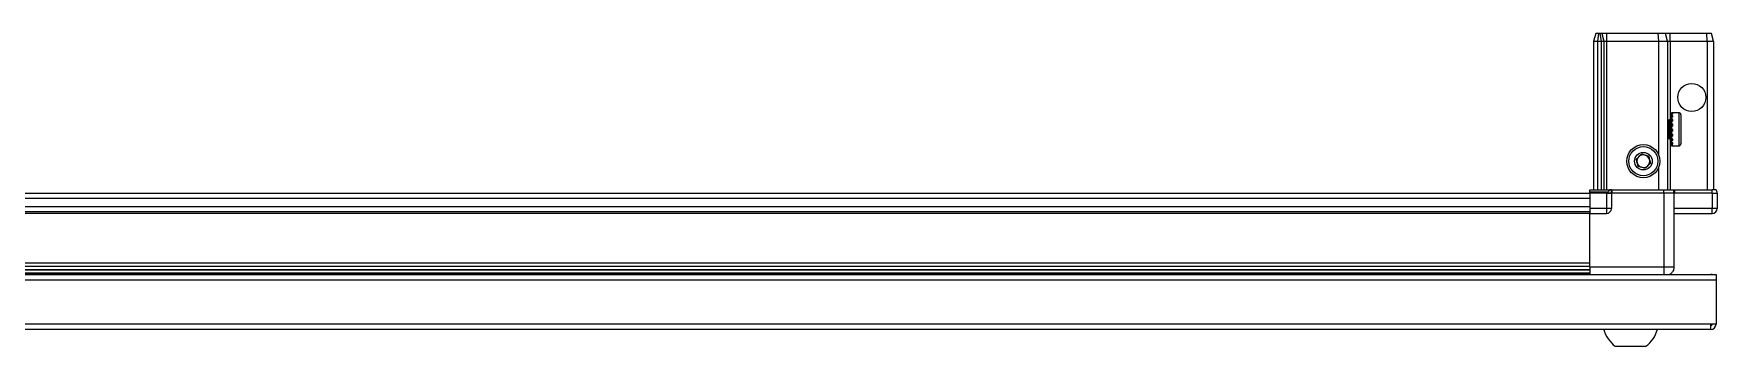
# Model space of a CAD drawing. Header units: millimetres. Extents: x 1214 to 6002, y -475 to 1828.
# Drawn here: x 2110 to 2770, y -475 to -353 of the extents above; entities that cross this region are included whole.
import ezdxf

# ---------------------------------------------------------------- set-up
doc = ezdxf.new("R2010")
doc.units = ezdxf.units.MM

msp = doc.modelspace()

# ---------------------------------------------------------------- linework, layer by layer
at = {"color": 7, "linetype": 'Continuous', "lineweight": 25}
for p, q in [((2722.18, -352.76), (2721.37, -355.76)), ((2721.37, -355.76), (2722.87, -355.76)), ((2721.37, -355.76), (2721.37, -414.06)), ((2723.33, -352.76), (2722.18, -352.76)), ((2723.33, -352.76), (2722.87, -355.76)), ((2722.87, -355.76), (2724.37, -355.76)), ((2722.87, -355.76), (2722.87, -414.06)), ((2723.83, -352.76), (2723.33, -352.76)), ((2723.83, -352.76), (2724.37, -355.76)), ((2724.57, -352.76), (2723.83, -352.76)), ((2724.37, -355.76), (2725.37, -355.76)), ((2724.37, -355.76), (2724.37, -414.06)), ((2724.57, -352.76), (2725.37, -355.76)), ((2726.37, -352.76), (2724.57, -352.76)), ((2725.37, -355.76), (2725.37, -414.06)), ((2725.37, -355.76), (2726.37, -355.76)), ((2746.54, -352.76), (2726.37, -352.76)), ((2726.37, -355.76), (2746.87, -355.76)), ((2746.54, -352.76), (2746.87, -355.76)), ((2749.57, -352.76), (2746.54, -352.76)), ((2746.87, -355.76), (2746.87, -400.26)), ((2746.87, -355.76), (2750.37, -355.76)), ((2750.37, -355.76), (2749.57, -352.76)), ((2751.37, -352.76), (2749.57, -352.76)), ((2750.37, -355.76), (2750.37, -414.06)), ((2750.37, -355.76), (2751.37, -355.76)), ((2765.72, -352.76), (2751.37, -352.76)), ((2751.37, -355.76), (2765.87, -355.76)), ((2765.87, -355.76), (2765.72, -352.76)), ((2767.57, -352.76), (2765.72, -352.76)), ((2765.87, -355.76), (2765.87, -414.06)), ((2765.87, -355.76), (2768.37, -355.76)), ((2768.37, -355.76), (2767.57, -352.76)), ((2768.37, -355.76), (2768.37, -414.06)), ((2750.41, -386.26), (2750.37, -386.26)), ((2750.89, -386.95), (2750.41, -386.26)), ((2750.41, -386.26), (2750.41, -394.26)), ((2751.37, -386.26), (2750.89, -386.95)), ((2750.89, -386.95), (2750.89, -393.57)), ((2751.37, -386.26), (2751.37, -394.26)), ((2751.87, -385.86), (2751.77, -385.86)), ((2751.77, -385.86), (2751.77, -394.66)), ((2754.77, -383.76), (2751.87, -383.76)), ((2752.37, -383.76), (2751.87, -383.76)), ((2751.87, -383.76), (2751.87, -383.81)), ((2751.87, -383.81), (2751.87, -384.1)), ((2752.37, -383.81), (2751.87, -383.81)), ((2752.37, -384.1), (2751.87, -384.1)), ((2751.87, -384.1), (2751.87, -384.37)), ((2752.37, -384.37), (2751.87, -384.37)), ((2751.87, -384.37), (2751.87, -385.03)), ((2752.37, -385.03), (2751.87, -385.03)), ((2751.87, -385.03), (2751.87, -385.51)), ((2751.87, -385.51), (2751.87, -386.48)), ((2752.37, -385.51), (2751.87, -385.51)), ((2752.37, -386.48), (2751.87, -386.48)), ((2751.87, -386.48), (2751.87, -387.11)), ((2751.87, -387.11), (2751.87, -388.3)), ((2752.37, -387.11), (2751.87, -387.11)), ((2752.37, -388.3), (2751.87, -388.3)), ((2751.87, -388.3), (2751.87, -388.94)), ((2752.37, -388.94), (2751.87, -388.94)), ((2751.87, -389.02), (2751.87, -390.31)), ((2752.37, -389.02), (2751.87, -389.02)), ((2752.37, -383.81), (2752.37, -383.76)), ((2752.37, -384.37), (2752.37, -384.1)), ((2752.37, -385.51), (2752.37, -385.03)), ((2752.37, -387.11), (2752.37, -386.48)), ((2752.37, -389.02), (2752.37, -388.3)), ((2755.57, -384.56), (2755.57, -395.96)), ((2750.37, -394.26), (2750.41, -394.26)), ((2750.41, -394.26), (2750.89, -393.57)), ((2750.89, -393.57), (2751.37, -394.26)), ((2751.77, -394.66), (2751.87, -394.66)), ((2752.37, -390.31), (2751.87, -390.31)), ((2752.37, -390.8), (2751.87, -390.8)), ((2751.87, -390.8), (2751.87, -391.05)), ((2751.87, -391.05), (2751.87, -392.32)), ((2752.37, -391.05), (2751.87, -391.05)), ((2752.37, -392.32), (2751.87, -392.32)), ((2751.87, -392.32), (2751.87, -393.01)), ((2751.87, -393.01), (2751.87, -394.12)), ((2752.37, -393.01), (2751.87, -393.01)), ((2752.37, -394.12), (2751.87, -394.12)), ((2751.87, -394.12), (2751.87, -394.69)), ((2751.87, -394.69), (2751.87, -395.55)), ((2752.37, -394.69), (2751.87, -394.69)), ((2752.37, -395.55), (2751.87, -395.55)), ((2751.87, -395.55), (2751.87, -395.95)), ((2751.87, -395.95), (2751.87, -396.46)), ((2752.37, -395.95), (2751.87, -395.95)), ((2752.37, -391.05), (2752.37, -390.31)), ((2752.37, -393.01), (2752.37, -392.32)), ((2752.37, -394.69), (2752.37, -394.12)), ((2752.37, -395.95), (2752.37, -395.55)), ((2752.37, -396.46), (2751.87, -396.46)), ((2751.87, -396.46), (2751.87, -396.64)), ((2751.87, -396.64), (2751.87, -396.76)), ((2752.37, -396.64), (2751.87, -396.64)), ((2751.87, -396.76), (2754.77, -396.76)), ((2752.37, -396.64), (2752.37, -396.46)), ((2746.87, -405.26), (2746.87, -414.06)), ((2719.87, -415.41), (2079.87, -415.41)), ((2719.87, -414.06), (2727.7, -414.06)), ((2719.87, -414.93), (2719.87, -414.06)), ((2726.37, -414.93), (2719.87, -414.93)), ((2719.87, -415.26), (2719.87, -414.93)), ((2726.37, -415.26), (2719.87, -415.26)), ((2719.87, -415.26), (2719.87, -421.26)), ((2726.37, -415.26), (2728.37, -415.26)), ((2728.37, -415.26), (2726.37, -415.26)), ((2728.37, -414.06), (2727.7, -414.06)), ((2728.37, -415.26), (2728.37, -414.06)), ((2728.37, -414.06), (2728.57, -414.06)), ((2728.57, -415.26), (2728.37, -415.26)), ((2728.37, -415.26), (2728.37, -421.26)), ((2728.57, -414.06), (2748.87, -414.06)), ((2748.87, -415.26), (2728.57, -415.26)), ((2748.87, -414.06), (2752.87, -414.06)), ((2752.87, -415.26), (2748.87, -415.26)), ((2752.87, -415.26), (2752.87, -414.06)), ((2752.87, -414.06), (2753.07, -414.06)), ((2753.07, -415.26), (2752.87, -415.26)), ((2752.87, -415.26), (2752.87, -444.26)), ((2753.07, -414.06), (2767.87, -414.06)), ((2767.87, -415.26), (2753.07, -415.26)), ((2769.37, -414.06), (2767.87, -414.06)), ((2767.87, -415.26), (2769.87, -415.26)), ((2769.87, -414.93), (2769.37, -414.06)), ((2769.87, -414.93), (2769.37, -414.06)), ((2769.87, -415.26), (2769.87, -414.93)), ((2769.87, -415.26), (2769.87, -414.93)), ((2769.87, -415.26), (2769.87, -415.26)), ((2769.87, -415.26), (2769.87, -421.26)), ((2719.87, -421.26), (2719.87, -423.26)), ((2719.87, -422.61), (2079.87, -422.61)), ((2719.87, -423.26), (2726.37, -423.26)), ((2719.87, -444.26), (2719.87, -423.26)), ((2752.87, -423.26), (2767.87, -423.26)), ((1370.37, -447.26), (2769.37, -447.26)), ((1419.87, -445.29), (2719.87, -445.29)), ((1419.87, -445.32), (2719.87, -445.32)), ((2693.75, -447.11), (1446, -447.11)), ((2688.38, -447.26), (2688.38, -447.11)), ((2688.55, -447.26), (2688.55, -447.11)), ((2688.76, -447.26), (2688.76, -447.11)), ((2689.32, -447.26), (2689.32, -447.11)), ((2689.74, -447.26), (2689.74, -447.11)), ((2690.63, -447.26), (2690.63, -447.11)), ((2691.22, -447.26), (2691.22, -447.11)), ((2692.36, -447.26), (2692.36, -447.11)), ((2693.06, -447.26), (2693.06, -447.11)), ((2694.34, -447.11), (2693.75, -447.11)), ((2695.07, -447.11), (2694.34, -447.11)), ((2694.34, -447.26), (2694.34, -447.11)), ((2694.34, -447.11), (2694.34, -447.11)), ((2694.51, -447.26), (2694.51, -447.11)), ((2695.01, -447.26), (2695.01, -447.11)), ((2695.08, -447.11), (2695.07, -447.11)), ((2695.08, -447.26), (2695.08, -447.11)), ((2696, -447.11), (2695.08, -447.11)), ((2719.87, -447.11), (2696, -447.11)), ((2696.37, -447.26), (2696.37, -447.11)), ((2697.07, -447.26), (2697.07, -447.11)), ((2698.25, -447.26), (2698.25, -447.11)), ((2698.86, -447.26), (2698.86, -447.11)), ((2699.8, -447.26), (2699.8, -447.11)), ((2700.25, -447.26), (2700.25, -447.11)), ((2700.87, -447.26), (2700.87, -447.11)), ((2701.12, -447.26), (2701.12, -447.11)), ((2701.35, -447.26), (2701.35, -447.11)), ((2701.37, -447.26), (2701.37, -447.11)), ((2754.37, -447.16), (2767.27, -447.16)), ((2754.37, -447.16), (2754.37, -447.26)), ((2769.37, -447.26), (2769.37, -449.36)), ((2769.37, -449.36), (2769.37, -466.66)), ((2769.37, -466.66), (2767.27, -466.66)), ((2767.27, -468.76), (2767.27, -466.66)), ((2767.27, -468.76), (1372.47, -468.76)), ((2729.87, -475.36), (2741.87, -475.36))]:
    msp.add_line(p, q, dxfattribs=at)
at = {"color": 8, "linetype": 'Continuous', "lineweight": 18}
for p, q in [((2726.37, -352.76), (2726.37, -355.76)), ((2726.37, -355.76), (2726.37, -414.06)), ((2751.37, -355.76), (2751.37, -352.76)), ((2751.37, -355.76), (2751.37, -386.26)), ((2754.77, -383.76), (2754.77, -396.76)), ((2751.37, -394.26), (2751.37, -414.06)), ((2726.37, -415.26), (2726.37, -414.93)), ((2726.37, -415.26), (2726.37, -421.26)), ((2728.57, -414.06), (2728.57, -415.26)), ((2748.87, -415.26), (2748.87, -414.06)), ((2748.87, -415.26), (2748.87, -444.26)), ((2753.07, -414.06), (2753.07, -415.26)), ((2767.87, -415.26), (2767.87, -414.06)), ((2767.87, -415.26), (2767.87, -421.26)), ((2719.87, -417.41), (2079.87, -417.41)), ((2719.87, -420.61), (2079.87, -420.61)), ((2726.37, -421.26), (2719.87, -421.26)), ((2728.37, -421.26), (2726.37, -421.26)), ((2726.37, -421.26), (2726.37, -423.26)), ((2767.87, -421.26), (2752.87, -421.26)), ((2769.87, -421.26), (2767.87, -421.26)), ((2767.87, -423.26), (2767.87, -421.26)), ((2719.87, -423.26), (2079.87, -423.26)), ((1419.87, -442.67), (2719.87, -442.67)), ((2719.87, -444.08), (1419.87, -444.08)), ((1419.87, -446.53), (2719.87, -446.53)), ((2748.87, -444.26), (2719.87, -444.26)), ((2767.27, -447.26), (2767.27, -447.16)), ((2769.37, -449.36), (1370.37, -449.36)), ((2767.27, -466.66), (1372.47, -466.66))]:
    msp.add_line(p, q, dxfattribs=at)
at = {"color": 7, "linetype": 'Continuous', "lineweight": 25, "flags": 128}
msp.add_lwpolyline([(2767.91, -447.26), (2767.68, -447.2), (2767.27, -447.16)], dxfattribs=at)
at = {"color": 7, "linetype": 'Continuous', "lineweight": 25}
for centre, radius in [((2759.87, -377.76), 5.5), ((2740.87, -402.76), 6.5), ((2740.87, -402.76), 3.46)]:
    msp.add_circle(centre, radius, dxfattribs=at)
at = {"color": 8, "linetype": 'Continuous', "lineweight": 18}
msp.add_circle((2740.87, -402.76), 5.7, dxfattribs=at)
at = {"color": 7, "linetype": 'Continuous', "lineweight": 25}
for centre, radius, start, end in [((2751.37, -385.86), 0.4, 270, 360), ((2754.77, -384.56), 0.8, 0, 90), ((2751.37, -394.66), 0.4, 0, 90), ((2754.77, -395.96), 0.8, 270, 360), ((2740.87, -402.76), 2.5, 134.67671, 194.67671), ((2740.87, -402.76), 2.5, 74.67671, 134.67671), ((2740.87, -402.76), 2.5, 14.67671, 74.67671), ((2740.87, -402.76), 2.5, 314.67671, 14.67671), ((2740.87, -402.76), 2.5, 194.67671, 254.67671), ((2740.87, -402.76), 2.5, 254.67671, 314.67671), ((2726.37, -421.26), 2, 270, 0), ((2767.87, -421.26), 2, 270, 0), ((2767.27, -466.66), 2.1, 270, 360), ((2767.27, -466.66), 0.6, 270, 0), ((2736.9, -465.74), 11.91, 194.70035, 233.8734), ((2734.85, -465.74), 11.91, 306.1266, 345.29965)]:
    msp.add_arc(centre, radius, start, end, dxfattribs=at)
msp.add_ellipse((2726.37, -411.47), major_axis=(0, 3.46), ratio=0.57735, start_param=3.141593, end_param=3.864327, dxfattribs=at)
for points, knots in [([(2738.09, -402), (2738.46, -401.64), (2739.14, -400.96), (2739.82, -400.29), (2740.14, -399.97)], [0, 0, 0, 0, 0.534686, 1, 1, 1, 1]), ([(2738.82, -404.79), (2738.73, -404.46), (2738.53, -403.66), (2738.27, -402.7), (2738.12, -402.12), (2738.09, -402)], [0, 0, 0, 0, 0.362901, 0.866875, 1, 1, 1, 1]), ([(2740.14, -399.97), (2740.64, -400.11), (2741.57, -400.36), (2742.5, -400.62), (2742.93, -400.73)], [0, 0, 0, 0, 0.5346859, 1, 1, 1, 1]), ([(2742.93, -400.73), (2742.96, -400.86), (2743.11, -401.43), (2743.36, -402.4), (2743.57, -403.19), (2743.66, -403.53)], [0, 0, 0, 0, 0.133125, 0.637099, 1, 1, 1, 1]), ([(2741.61, -405.56), (2741.11, -405.42), (2740.18, -405.17), (2739.25, -404.91), (2738.82, -404.79)], [0, 0, 0, 0, 0.534686, 1, 1, 1, 1]), ([(2743.66, -403.53), (2743.29, -403.89), (2742.61, -404.57), (2741.92, -405.24), (2741.61, -405.56)], [0, 0, 0, 0, 0.534686, 1, 1, 1, 1]), ([(2719.87, -444.26), (2719.87, -444.66), (2719.87, -445.45), (2719.87, -446.47), (2719.87, -447.1), (2719.87, -447.25), (2719.87, -447.26)], [0, 0, 0, 0, 0.32552, 0.65104, 0.97656, 1, 1, 1, 1]), ([(2752.87, -444.26), (2752.83, -444.7), (2752.75, -445.38), (2752.32, -446.2), (2751.86, -446.75), (2751.46, -447.11), (2751.2, -447.24), (2751.15, -447.26)], [0, 0, 0, 0, 0.3630185, 0.5584377, 0.7580039, 0.9575702, 1, 1, 1, 1])]:
    msp.add_open_spline(points, degree=3, knots=knots, dxfattribs=at)
at = {"color": 8, "linetype": 'Continuous', "lineweight": 18}
msp.add_open_spline([(2748.87, -444.26), (2748.87, -444.7), (2748.87, -445.38), (2748.87, -446.2), (2748.87, -446.75), (2748.87, -447.11), (2748.87, -447.24), (2748.87, -447.26)], degree=3, knots=[0, 0, 0, 0, 0.363018, 0.558438, 0.758004, 0.95757, 1, 1, 1, 1], dxfattribs=at)
msp.add_open_spline([(2752.87, -444.26), (2752.81, -444.26), (2752.69, -444.26), (2751.77, -444.26), (2750.45, -444.26), (2749.4, -444.26), (2748.87, -444.26)], degree=3, dxfattribs=at)

doc.saveas('drawing.dxf')
